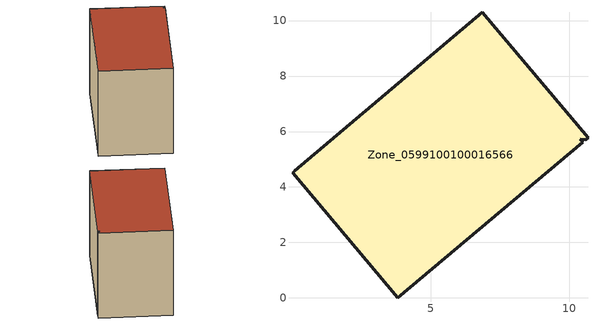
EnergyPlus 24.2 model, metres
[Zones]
Zone_0599100100016566
 floor ground (C_G): 6.87,10.31 10.67,5.78 10.58,5.7 10.4,5.72 10.48,5.62 3.81,0 0.02,4.52 0.11,4.59 z0.05
 wall outside (C_F): 10.67,5.78 6.87,10.31 0.11,4.59 0.02,4.52 3.81,0 10.48,5.62 10.4,5.72 10.58,5.7 10.67,5.78 z0.05:8.02
 roof outside (C_R): 10.4,5.72 10.58,5.7 10.67,5.78 6.87,10.31 0.11,4.59 0.02,4.52 3.81,0 10.48,5.62 z8.02
[BUILDING]
Pand.0599100100016566: North Axis=0; Terrain=City; Loads Convergence Tolerance Value=0.04; Temperature Convergence Tolerance Value=0.4; Solar Distribution=FullExterior; Maximum Number of Warmup Days=25; Minimum Number of Warmup Days=1
[Site:Location]
Rotterdam.The.Hague.AP_ZH_NLD Design_Conditions: Latitude=51.96; Longitude=4.45; Time Zone=1; Elevation=-4.5
[SITE:GROUNDTEMPERATURE:BUILDINGSURFACE]
18, 18, 18, 18, 18, 18, 18, 18, 18, 18, 18, 18
[MATERIAL] Thermal Absorptance=0.9; Solar Absorptance=0.7; Visible Absorptance=0.7
Name | Roughness | Thickness | Conductivity | Density | Specific Heat
G.TC.2015-2018 | MediumSmooth | 0.15 | 0.0428571 | 540 | 1210
F.TC.2015-2018 | Rough | 0.3 | 0.0666667 | 1920 | 840
R.TC.2015-2018 | MediumRough | 0.2 | 0.0333333 | 1500 | 1000
[CONSTRUCTION]
C_G: G.TC.2015-2018
C_F: F.TC.2015-2018
C_R: R.TC.2015-2018
[ZONE]
Zone_0599100100016566: Type=1; Multiplier=1; Ceiling Height=Autocalculate; Volume=Autocalculate; Floor Area=autocalculate; Part of Total Floor Area=Yes
[ZONEINFILTRATION:DESIGNFLOWRATE]
Infil_Zone_0599100100016566: Zone or ZoneList or Space or SpaceList=Zone_0599100100016566; Schedule=AlwaysOn; Design Flow Rate Calculation Method=Flow/Area; Flow Rate per Floor Area=0.0015; Constant Term Coefficient=1; Temperature Term Coefficient=0; Velocity Term Coefficient=0; Velocity Squared Term Coefficient=0
[HVACTEMPLATE:ZONE:IDEALLOADSAIRSYSTEM]
Zone_0599100100016566: Maximum Heating Supply Air Temperature=50; Minimum Cooling Supply Air Temperature=13; Maximum Heating Supply Air Humidity Ratio=0.0156; Minimum Cooling Supply Air Humidity Ratio=0.0077; Heating Limit=NoLimit; Cooling Limit=NoLimit; Dehumidification Control Type=ConstantSensibleHeatRatio; Cooling Sensible Heat Ratio=0.7; Dehumidification Setpoint=60; Humidification Control Type=None; Humidification Setpoint=30; Outdoor Air Method=None; Outdoor Air Flow Rate per Person=0.00944; Outdoor Air Flow Rate per Zone Floor Area=0; Outdoor Air Flow Rate per Zone=0; Demand Controlled Ventilation Type=None; Outdoor Air Economizer Type=NoEconomizer; Heat Recovery Type=None; Sensible Heat Recovery Effectiveness=0.7; Latent Heat Recovery Effectiveness=0.65
[ZONECONTROL:THERMOSTAT]
ThermostatControl_Zone_0599100100016566: Zone or ZoneList=Zone_0599100100016566; Control Type Schedule=DualSetpointControlType; Control 1=Thermostat_Zone_0599100100016566; Temperature Difference Between Cutout And Setpoint=0
[THERMOSTATSETPOINT:DUALSETPOINT]
Thermostat_Zone_0599100100016566: Heating Setpoint Temperature Schedule=HeatingSetpoint_Zone_0599100100016566; Cooling Setpoint Temperature Schedule=CoolingSetpoint_Zone_0599100100016566
[SCHEDULE:COMPACT]
HeatingSetpoint_Zone_0599100100016566: Through: 12/31, For: AllDays, Until: 24:00, 21
CoolingSetpoint_Zone_0599100100016566: Through: 12/31, For: AllDays, Until: 24:00, 24
DualSetpointControlType: Through: 12/31, For: AllDays, Until: 24:00, 4
AlwaysOn: Through: 12/31, For: AllDays, Until: 24:00, 1
